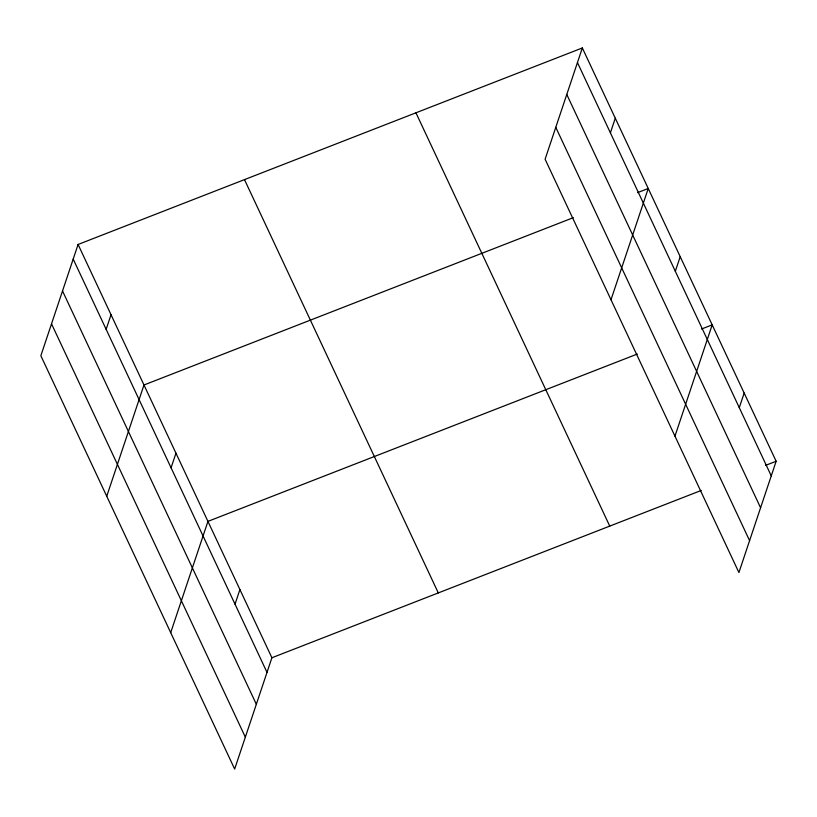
<?xml version="1.0" encoding="UTF-8"?>
<svg xmlns="http://www.w3.org/2000/svg" width="817" height="817" viewBox="0 0 817 817"><rect width="100%" height="100%" fill="white"/><g stroke="black" fill="none" stroke-linecap="round" stroke-linejoin="round"><path stroke-width="1.23" d="M78.085 244.467L40.85 355.742L234.663 769.042L271.898 657.767L78.085 244.467L582.337 47.958L776.15 461.258L738.915 572.533L545.102 159.233L582.337 47.958M106.139 329.343L111.03 314.729M106.741 496.266L143.976 384.991L573.35 217.659M171.07 467.794L175.961 453.18M170.702 632.654L207.937 521.379L637.311 354.047M235.03 604.182L239.912 589.568M610.401 132.834L615.283 118.22M611.004 299.757L648.238 188.482L637.536 192.649M675.322 271.285L680.214 256.671M674.965 436.145L712.189 324.87L701.497 329.037M739.283 407.673L744.175 393.059M271.898 657.767L701.272 490.435M765.458 465.424L776.15 461.258M577.445 62.572L771.258 475.862M566.773 94.466L760.586 507.765M555.774 127.34L749.587 540.629M415.935 112.807L609.748 526.107M244.487 179.617L438.3 592.917M73.193 259.081L267.006 672.371M62.521 290.975L256.334 704.274M51.522 323.849L245.335 737.138"/></g></svg>
